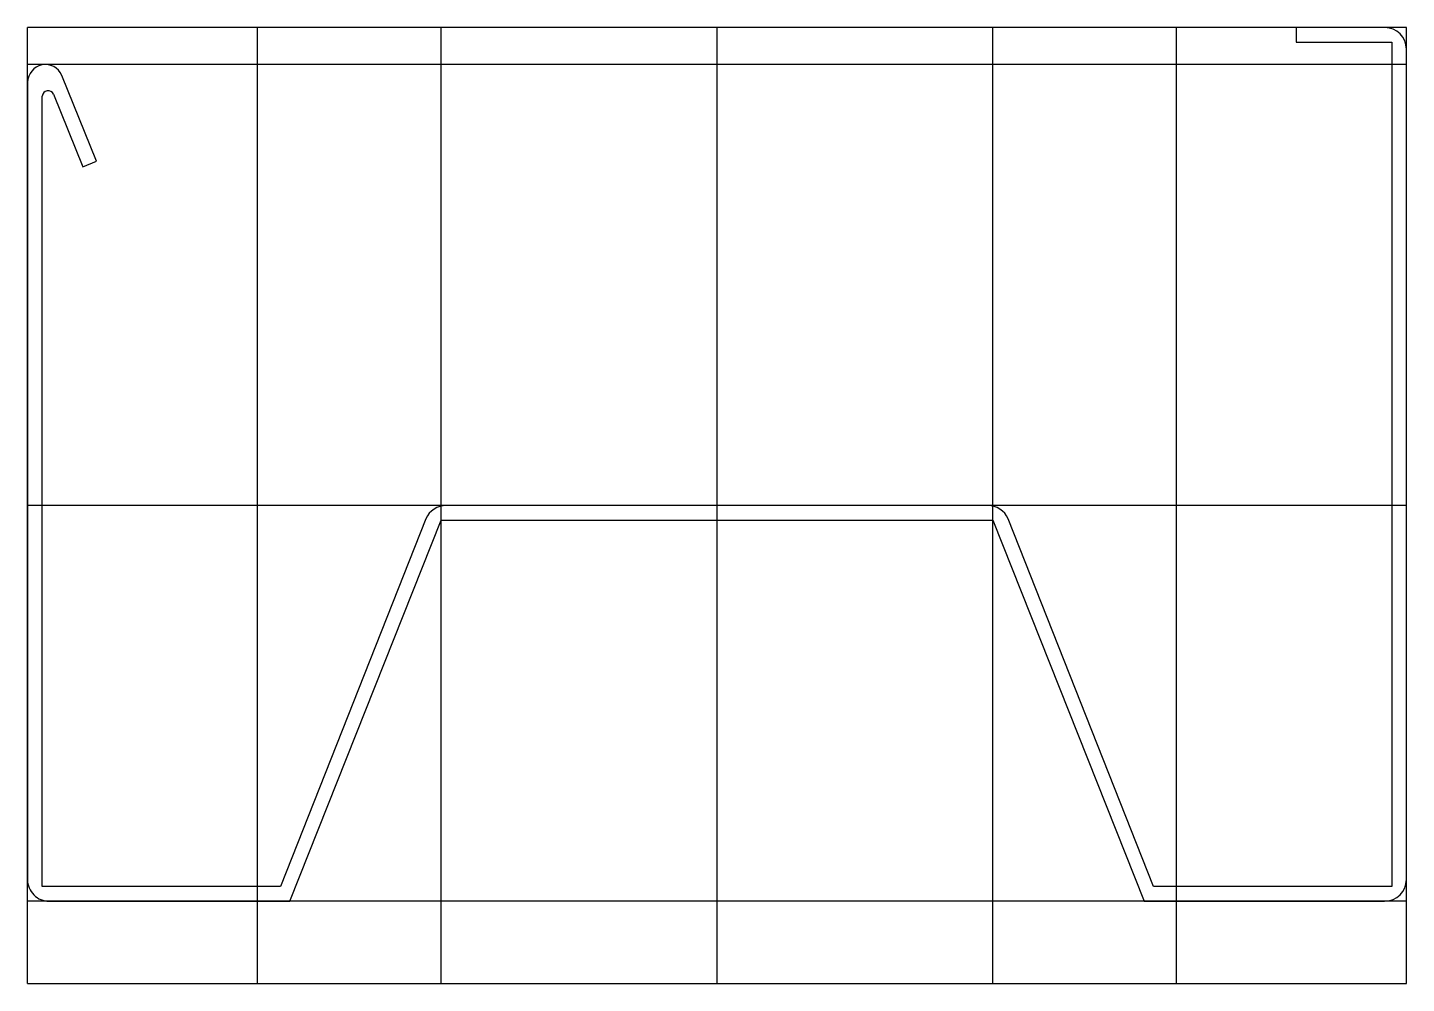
# Model space of a CAD drawing. Extents: x -37.5 to 37.5, y 0 to 52.
import ezdxf

# ---------------------------------------------------------------- set-up
doc = ezdxf.new("R2010")
doc.units = 0
doc.layers.get('0').update_dxf_attribs({"linetype": 'CONTINUOUS'})

msp = doc.modelspace()

# ---------------------------------------------------------------- linework, layer by layer
at = {"linetype": 'CONTINUOUS'}
for p, q in [((37.5, 52), (-37.5, 52)), ((-37.5, 0), (-37.5, 52)), ((-25, 0), (-25, 52)), ((-15, 0), (-15, 52)), ((0, 0), (0, 52)), ((15, 0), (15, 52)), ((25, 0), (25, 52)), ((36.32, 52), (31.51, 52)), ((31.51, 52), (31.51, 51.2)), ((37.5, 0), (37.5, 52)), ((31.51, 51.2), (36.7, 51.2)), ((36.7, 51.2), (36.7, 5.27)), ((37.5, 5.66), (37.5, 50.82)), ((37.5, 50), (-37.5, 50)), ((-37.5, 49.03), (-37.5, 5.65)), ((-33.75, 44.73), (-35.64, 49.4)), ((-36.7, 5.27), (-36.7, 48.27)), ((-36.09, 48.38), (-34.49, 44.43)), ((-34.49, 44.43), (-33.75, 44.73)), ((37.5, 26), (-37.5, 26)), ((14.73, 26), (-14.72, 26)), ((-15.84, 25.28), (-23.75, 5.27)), ((-23.23, 4.47), (-15, 25.2)), ((-15, 25.2), (15, 25.2)), ((15, 25.2), (23.23, 4.47)), ((23.75, 5.27), (15.84, 25.28)), ((-23.75, 5.27), (-36.7, 5.27)), ((36.7, 5.27), (23.75, 5.27)), ((37.5, 4.47), (-37.5, 4.47)), ((-36.33, 4.47), (-23.23, 4.47)), ((23.23, 4.47), (36.31, 4.47)), ((-37.5, 0), (37.5, 0))]:
    msp.add_line(p, q, dxfattribs=at)
for centre, radius, start, end in [((36.32, 50.82), 1.18, 0, 90), ((-36.53, 49.015), 0.97, 23.41468, 179.08668), ((-36.381, 48.247), 0.32, 24.64179, 175.80255), ((-14.721, 24.77), 1.23, 89.96672, 155.50373), ((14.727, 24.78), 1.22, 24.19437, 89.86682), ((-36.33, 5.64), 1.17, 179.51029, 270.00209), ((36.31, 5.66), 1.19, 270, 0)]:
    msp.add_arc(centre, radius, start, end, dxfattribs=at)

doc.saveas('drawing.dxf')
